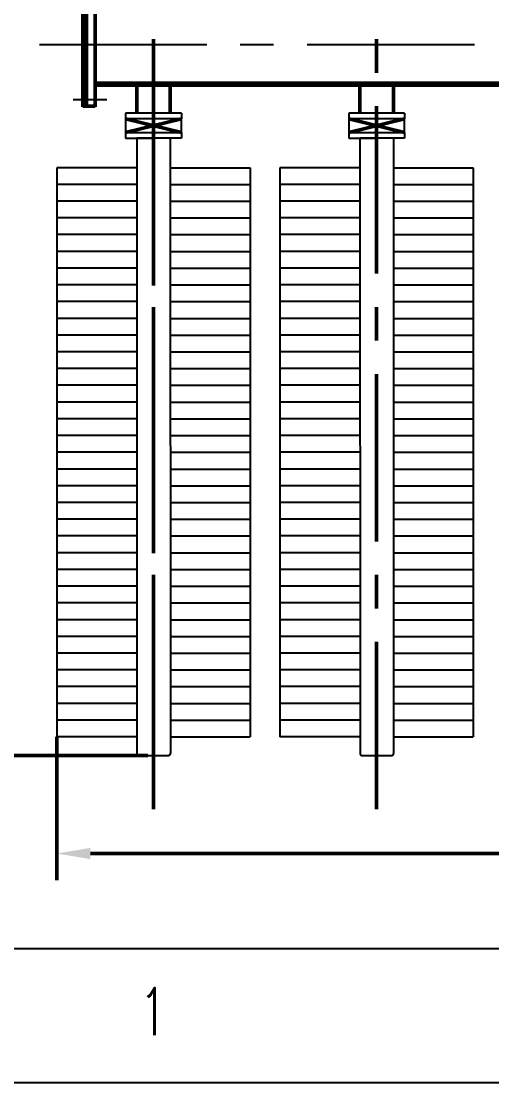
# Model space of a CAD drawing. Header units: millimetres. Extents: x 71406 to 93150, y 2492 to 17792.
# Drawn here: x 73272 to 74538, y 2582 to 5436 of the extents above; entities that cross this region are included whole.
import ezdxf

# ---------------------------------------------------------------- set-up
doc = ezdxf.new("R2010")
doc.units = ezdxf.units.MM
doc.header["$LTSCALE"] = 360
doc.linetypes.add('CENTER', pattern=[2, 1.25, -0.25, 0.25, -0.25])
doc.linetypes.add('DIVIDE', pattern=[1.25, 0.5, -0.25, 0, -0.25, 0, -0.25])
for name, color, linetype, lineweight in [('0粗实线层', 7, 'Continuous', 50), ('2中心线层', 1, 'CENTER', 25), ('6标注层', 3, 'Continuous', 25)]:
    doc.layers.add(name, color=color, linetype=linetype, lineweight=lineweight)
for name, color, linetype in [('2', 2, 'CENTER'), ('5', 3, 'Continuous'), ('6', 4, 'DIVIDE')]:
    doc.layers.add(name, color=color, linetype=linetype)
doc.styles.add('ROMANS', font='romans.shx', dxfattribs={"width": 0.67, "bigfont": 'bigfont.shx'})
doc.styles.add('TH_GBDIM', font='txt.shx', dxfattribs={"width": 0.67, "bigfont": 'hztxt.shx'})
doc.dimstyles.new('TH_GBDIM', dxfattribs={"dimscale": 36, "dimtxt": 3.5, "dimasz": 2.5, "dimexe": 2, "dimexo": 0, "dimgap": 1.5, "dimtad": 0, "dimtoh": 1, "dimdec": 1, "dimdsep": 46, "dimtxsty": 'TH_GBDIM', "dimcen": 2.5, "dimclrd": 3, "dimclre": 3, "dimclrt": 6, "dimadec": 0, "dimazin": 2, "dimtfac": 0.714286, "dimtdec": 1, "dimtmove": 0, "dimatfit": 3, "dimfxl": 2, "dimtzin": 0, "dimlwd": -1, "dimlwe": -1, "dimarcsym": 0})

# ---------------------------------------------------------------- blocks, each defined once
blk = doc.blocks.new('A$C480E185F')
at = {"color": 1, "linetype": 'CENTER'}
for p, q in [((-5110, -3405.6), (-5110, -1291)), ((-5110, -3257.5), (-5110, -1292.5)), ((-4510, -3405.6), (-4510, -1291))]:
    blk.add_line(p, q, dxfattribs=at)
at = {"color": 0}
for p, q in [((-5155, -1450), (-5155, -1534)), ((-5155, -1450), (-5155, -1534)), ((-5155, -1450), (-5155, -1534)), ((-5155, -1450), (-5155, -1534)), ((-5065, -1450), (-5065, -1534)), ((-5065, -1450), (-5065, -1534)), ((-5065, -1450), (-5065, -1534)), ((-5065, -1450), (-5065, -1534)), ((-4555, -1450), (-4555, -1534)), ((-4465, -1450), (-4465, -1534)), ((-5035, -1550), (-5185, -1586)), ((-5185, -1550), (-5035, -1586)), ((-5035, -1550), (-5185, -1586)), ((-5185, -1550), (-5035, -1586)), ((-5035, -1550), (-5185, -1586)), ((-5185, -1550), (-5035, -1586)), ((-5035, -1550), (-5185, -1586)), ((-5185, -1550), (-5035, -1586)), ((-4435, -1550), (-4585, -1586)), ((-4585, -1550), (-4435, -1586)), ((-4435, -1550), (-4585, -1586)), ((-4585, -1550), (-4435, -1586)), ((-4435, -1550), (-4585, -1586)), ((-4585, -1550), (-4435, -1586)), ((-4435, -1550), (-4585, -1586)), ((-4585, -1550), (-4435, -1586))]:
    blk.add_line(p, q, dxfattribs=at)
at = {"layer": '0粗实线层', "color": 0}
for p, q in [((-5300, -1182.5), (-5300, -1517.5)), ((-5290, -1182.5), (-5290, -1517.5)), ((-5267, -1182.5), (-5267, -1517.5)), ((-5267, -1459.5), (1647, -1459.5)), ((-5300, -1516), (-5267, -1516)), ((-5300, -1516), (-5267, -1516)), ((-5300, -1516), (-5267, -1516)), ((-5300, -1516), (-5267, -1516))]:
    blk.add_line(p, q, dxfattribs=at)
at = {"layer": '2中心线层'}
blk.add_line((-5417, -1350), (1690.8, -1350), dxfattribs=at)
at = {"layer": '5', "color": 0}
for p, q in [((-5035, -1534), (-5185, -1534)), ((-5185, -1534), (-5185, -1550)), ((-5035, -1534), (-5185, -1534)), ((-5185, -1534), (-5185, -1550)), ((-5035, -1534), (-5185, -1534)), ((-5185, -1534), (-5185, -1550)), ((-5035, -1534), (-5185, -1534)), ((-5185, -1534), (-5185, -1550)), ((-5035, -1534), (-5035, -1550)), ((-5035, -1534), (-5035, -1550)), ((-5035, -1534), (-5035, -1550)), ((-5035, -1534), (-5035, -1550)), ((-4435, -1534), (-4585, -1534)), ((-4585, -1534), (-4585, -1550)), ((-4435, -1534), (-4585, -1534)), ((-4585, -1534), (-4585, -1550)), ((-4435, -1534), (-4585, -1534)), ((-4585, -1534), (-4585, -1550)), ((-4435, -1534), (-4585, -1534)), ((-4585, -1534), (-4585, -1550)), ((-4435, -1534), (-4435, -1550)), ((-4435, -1534), (-4435, -1550)), ((-4435, -1534), (-4435, -1550)), ((-4435, -1534), (-4435, -1550)), ((-5035, -1550), (-5185, -1550)), ((-5185, -1550), (-5185, -1586)), ((-5035, -1550), (-5185, -1550)), ((-5185, -1550), (-5185, -1586)), ((-5035, -1550), (-5185, -1550)), ((-5185, -1550), (-5185, -1586)), ((-5035, -1550), (-5185, -1550)), ((-5185, -1550), (-5185, -1586)), ((-5035, -1586), (-5035, -1550)), ((-5035, -1586), (-5035, -1550)), ((-5035, -1586), (-5035, -1550)), ((-5035, -1586), (-5035, -1550)), ((-4435, -1550), (-4585, -1550)), ((-4585, -1550), (-4585, -1586)), ((-4435, -1550), (-4585, -1550)), ((-4585, -1550), (-4585, -1586)), ((-4435, -1550), (-4585, -1550)), ((-4585, -1550), (-4585, -1586)), ((-4435, -1550), (-4585, -1550)), ((-4585, -1550), (-4585, -1586)), ((-4435, -1586), (-4435, -1550)), ((-4435, -1586), (-4435, -1550)), ((-4435, -1586), (-4435, -1550)), ((-4435, -1586), (-4435, -1550)), ((-5185, -1586), (-5185, -1602)), ((-5185, -1586), (-5035, -1586)), ((-5185, -1586), (-5185, -1602)), ((-5185, -1586), (-5035, -1586)), ((-5185, -1586), (-5185, -1602)), ((-5185, -1586), (-5035, -1586)), ((-5185, -1586), (-5185, -1602)), ((-5185, -1586), (-5035, -1586)), ((-5035, -1586), (-5035, -1602)), ((-5035, -1586), (-5035, -1602)), ((-5035, -1586), (-5035, -1602)), ((-5035, -1586), (-5035, -1602)), ((-4585, -1586), (-4585, -1602)), ((-4585, -1586), (-4435, -1586)), ((-4585, -1586), (-4585, -1602)), ((-4585, -1586), (-4435, -1586)), ((-4585, -1586), (-4585, -1602)), ((-4585, -1586), (-4435, -1586)), ((-4585, -1586), (-4585, -1602)), ((-4585, -1586), (-4435, -1586)), ((-4435, -1586), (-4435, -1602)), ((-4435, -1586), (-4435, -1602)), ((-4435, -1586), (-4435, -1602)), ((-4435, -1586), (-4435, -1602)), ((-5185, -1602), (-5110, -1602)), ((-5185, -1602), (-5110, -1602)), ((-5185, -1602), (-5110, -1602)), ((-5185, -1602), (-5110, -1602)), ((-5110, -1602), (-5155, -1602)), ((-5110, -1602), (-5155, -1602)), ((-5110, -1602), (-5155, -1602)), ((-5110, -1602), (-5155, -1602)), ((-5155, -1602), (-5154.5, -3256)), ((-5035, -1602), (-5110, -1602)), ((-5035, -1602), (-5110, -1602)), ((-5035, -1602), (-5110, -1602)), ((-5035, -1602), (-5110, -1602)), ((-5065, -1602), (-5064.5, -3256)), ((-4585, -1602), (-4510, -1602)), ((-4585, -1602), (-4510, -1602)), ((-4585, -1602), (-4510, -1602)), ((-4585, -1602), (-4510, -1602)), ((-4510, -1602), (-4555, -1602)), ((-4510, -1602), (-4555, -1602)), ((-4510, -1602), (-4555, -1602)), ((-4510, -1602), (-4555, -1602)), ((-4555, -1602), (-4554.5, -3256)), ((-4435, -1602), (-4510, -1602)), ((-4435, -1602), (-4510, -1602)), ((-4435, -1602), (-4510, -1602)), ((-4435, -1602), (-4510, -1602)), ((-4465, -1602), (-4464.5, -3256)), ((-5370, -1681), (-5370, -3211)), ((-5155, -1681), (-5370, -1681)), ((-5065, -1681), (-4850, -1681)), ((-4850, -1681), (-4850, -3211)), ((-4770, -1681), (-4770, -3211)), ((-4555, -1681), (-4770, -1681)), ((-4465, -1681), (-4250, -1681)), ((-4250, -1681), (-4250, -3211)), ((-5155, -3211), (-5370, -3211)), ((-5155, -3211), (-5370, -3211)), ((-5155, -3211), (-5370, -3211)), ((-5155, -3211), (-5370, -3211)), ((-5155, -3211), (-5370, -3211)), ((-5155, -3211), (-5370, -3211)), ((-5155, -3211), (-5370, -3211)), ((-5155, -3211), (-5370, -3211)), ((-5155, -3211), (-5370, -3211)), ((-5155, -3211), (-5370, -3211)), ((-5155, -3211), (-5370, -3211)), ((-5155, -3211), (-5370, -3211)), ((-5155, -3211), (-5370, -3211)), ((-5155, -3211), (-5370, -3211)), ((-5155, -3211), (-5370, -3211)), ((-5155, -3211), (-5370, -3211)), ((-5065, -3211), (-4850, -3211)), ((-5065, -3211), (-4850, -3211)), ((-5065, -3211), (-4850, -3211)), ((-5065, -3211), (-4850, -3211)), ((-5065, -3211), (-4850, -3211)), ((-5065, -3211), (-4850, -3211)), ((-5065, -3211), (-4850, -3211)), ((-5065, -3211), (-4850, -3211)), ((-5065, -3211), (-4850, -3211)), ((-5065, -3211), (-4850, -3211)), ((-5065, -3211), (-4850, -3211)), ((-5065, -3211), (-4850, -3211)), ((-5065, -3211), (-4850, -3211)), ((-5065, -3211), (-4850, -3211)), ((-5065, -3211), (-4850, -3211)), ((-5065, -3211), (-4850, -3211)), ((-4555, -3211), (-4770, -3211)), ((-4555, -3211), (-4770, -3211)), ((-4555, -3211), (-4770, -3211)), ((-4555, -3211), (-4770, -3211)), ((-4555, -3211), (-4770, -3211)), ((-4555, -3211), (-4770, -3211)), ((-4555, -3211), (-4770, -3211)), ((-4555, -3211), (-4770, -3211)), ((-4555, -3211), (-4770, -3211)), ((-4555, -3211), (-4770, -3211)), ((-4555, -3211), (-4770, -3211)), ((-4555, -3211), (-4770, -3211)), ((-4555, -3211), (-4770, -3211)), ((-4555, -3211), (-4770, -3211)), ((-4555, -3211), (-4770, -3211)), ((-4555, -3211), (-4770, -3211)), ((-4465, -3211), (-4250, -3211)), ((-4465, -3211), (-4250, -3211)), ((-4465, -3211), (-4250, -3211)), ((-4465, -3211), (-4250, -3211)), ((-4465, -3211), (-4250, -3211)), ((-4465, -3211), (-4250, -3211)), ((-4465, -3211), (-4250, -3211)), ((-4465, -3211), (-4250, -3211)), ((-4465, -3211), (-4250, -3211)), ((-4465, -3211), (-4250, -3211)), ((-4465, -3211), (-4250, -3211)), ((-4465, -3211), (-4250, -3211)), ((-4465, -3211), (-4250, -3211)), ((-4465, -3211), (-4250, -3211)), ((-4465, -3211), (-4250, -3211)), ((-4465, -3211), (-4250, -3211)), ((-5149.5, -3261), (-5069.5, -3261)), ((-4549.5, -3261), (-4469.5, -3261))]:
    blk.add_line(p, q, dxfattribs=at)
at = {"layer": '5', "color": 2}
for p, q in [((-5155, -1726), (-5370, -1726)), ((-5065, -1726), (-4850, -1726)), ((-4555, -1726), (-4770, -1726)), ((-4465, -1726), (-4250, -1726)), ((-5155, -1771), (-5370, -1771)), ((-5065, -1771), (-4850, -1771)), ((-4555, -1771), (-4770, -1771)), ((-4465, -1771), (-4250, -1771)), ((-5155, -1816), (-5370, -1816)), ((-5065, -1816), (-4850, -1816)), ((-4555, -1816), (-4770, -1816)), ((-4465, -1816), (-4250, -1816)), ((-5155, -1861), (-5370, -1861)), ((-5065, -1861), (-4850, -1861)), ((-4555, -1861), (-4770, -1861)), ((-4465, -1861), (-4250, -1861)), ((-5155, -1906), (-5370, -1906)), ((-5065, -1906), (-4850, -1906)), ((-4555, -1906), (-4770, -1906)), ((-4465, -1906), (-4250, -1906)), ((-5155, -1951), (-5370, -1951)), ((-5065, -1951), (-4850, -1951)), ((-4555, -1951), (-4770, -1951)), ((-4465, -1951), (-4250, -1951)), ((-5155, -1996), (-5370, -1996)), ((-5065, -1996), (-4850, -1996)), ((-4555, -1996), (-4770, -1996)), ((-4465, -1996), (-4250, -1996)), ((-5155, -2041), (-5370, -2041)), ((-5065, -2041), (-4850, -2041)), ((-4555, -2041), (-4770, -2041)), ((-4465, -2041), (-4250, -2041)), ((-5155, -2086), (-5370, -2086)), ((-5065, -2086), (-4850, -2086)), ((-4555, -2086), (-4770, -2086)), ((-4465, -2086), (-4250, -2086)), ((-5155, -2131), (-5370, -2131)), ((-5065, -2131), (-4850, -2131)), ((-4555, -2131), (-4770, -2131)), ((-4465, -2131), (-4250, -2131)), ((-5155, -2176), (-5370, -2176)), ((-5065, -2176), (-4850, -2176)), ((-4555, -2176), (-4770, -2176)), ((-4465, -2176), (-4250, -2176)), ((-5155, -2221), (-5370, -2221)), ((-5065, -2221), (-4850, -2221)), ((-4555, -2221), (-4770, -2221)), ((-4465, -2221), (-4250, -2221)), ((-5155, -2266), (-5370, -2266)), ((-5065, -2266), (-4850, -2266)), ((-4555, -2266), (-4770, -2266)), ((-4465, -2266), (-4250, -2266)), ((-5155, -2311), (-5370, -2311)), ((-5065, -2311), (-4850, -2311)), ((-4555, -2311), (-4770, -2311)), ((-4465, -2311), (-4250, -2311)), ((-5155, -2356), (-5370, -2356)), ((-5065, -2356), (-4850, -2356)), ((-4555, -2356), (-4770, -2356)), ((-4465, -2356), (-4250, -2356)), ((-5155, -2401), (-5370, -2401)), ((-5155, -2401), (-5362.5, -2401)), ((-5065, -2401), (-4850, -2401)), ((-5065, -2401), (-4857.5, -2401)), ((-4555, -2401), (-4770, -2401)), ((-4555, -2401), (-4762.5, -2401)), ((-4465, -2401), (-4250, -2401)), ((-4465, -2401), (-4257.5, -2401)), ((-5155, -2446), (-5370, -2446)), ((-5155, -2446), (-5362.5, -2446)), ((-5065, -2446), (-4850, -2446)), ((-5065, -2446), (-4857.5, -2446)), ((-4555, -2446), (-4770, -2446)), ((-4555, -2446), (-4762.5, -2446)), ((-4465, -2446), (-4250, -2446)), ((-4465, -2446), (-4257.5, -2446)), ((-5155, -2491), (-5370, -2491)), ((-5155, -2491), (-5370, -2491)), ((-5065, -2491), (-4850, -2491)), ((-5065, -2491), (-4850, -2491)), ((-4555, -2491), (-4770, -2491)), ((-4555, -2491), (-4770, -2491)), ((-4465, -2491), (-4250, -2491)), ((-4465, -2491), (-4250, -2491)), ((-5155, -2536), (-5370, -2536)), ((-5155, -2536), (-5370, -2536)), ((-5065, -2536), (-4850, -2536)), ((-5065, -2536), (-4850, -2536)), ((-5065, -2536), (-4850, -2536)), ((-4555, -2536), (-4770, -2536)), ((-4555, -2536), (-4770, -2536)), ((-4465, -2536), (-4250, -2536)), ((-4465, -2536), (-4250, -2536)), ((-4465, -2536), (-4250, -2536)), ((-5155, -2581), (-5370, -2581)), ((-5155, -2581), (-5370, -2581)), ((-5155, -2581), (-5370, -2581)), ((-5155, -2581), (-5370, -2581)), ((-5065, -2581), (-4850, -2581)), ((-5065, -2581), (-4850, -2581)), ((-5065, -2581), (-4850, -2581)), ((-5065, -2581), (-4850, -2581)), ((-5065, -2581), (-4850, -2581)), ((-4555, -2581), (-4770, -2581)), ((-4555, -2581), (-4770, -2581)), ((-4555, -2581), (-4770, -2581)), ((-4555, -2581), (-4770, -2581)), ((-4465, -2581), (-4250, -2581)), ((-4465, -2581), (-4250, -2581)), ((-4465, -2581), (-4250, -2581)), ((-4465, -2581), (-4250, -2581)), ((-4465, -2581), (-4250, -2581)), ((-5155, -2626), (-5370, -2626)), ((-5155, -2626), (-5370, -2626)), ((-5155, -2626), (-5370, -2626)), ((-5155, -2626), (-5370, -2626)), ((-5155, -2626), (-5370, -2626)), ((-5155, -2626), (-5370, -2626)), ((-5155, -2626), (-5370, -2626)), ((-5065, -2626), (-4850, -2626)), ((-5065, -2626), (-4850, -2626)), ((-5065, -2626), (-4850, -2626)), ((-5065, -2626), (-4850, -2626)), ((-5065, -2626), (-4850, -2626)), ((-5065, -2626), (-4850, -2626)), ((-5065, -2626), (-4850, -2626)), ((-4555, -2626), (-4770, -2626)), ((-4555, -2626), (-4770, -2626)), ((-4555, -2626), (-4770, -2626)), ((-4555, -2626), (-4770, -2626)), ((-4555, -2626), (-4770, -2626)), ((-4555, -2626), (-4770, -2626)), ((-4555, -2626), (-4770, -2626)), ((-4465, -2626), (-4250, -2626)), ((-4465, -2626), (-4250, -2626)), ((-4465, -2626), (-4250, -2626)), ((-4465, -2626), (-4250, -2626)), ((-4465, -2626), (-4250, -2626)), ((-4465, -2626), (-4250, -2626)), ((-4465, -2626), (-4250, -2626)), ((-5155, -2671), (-5370, -2671)), ((-5155, -2671), (-5370, -2671)), ((-5155, -2671), (-5370, -2671)), ((-5155, -2671), (-5370, -2671)), ((-5065, -2671), (-4850, -2671)), ((-5065, -2671), (-4850, -2671)), ((-5065, -2671), (-4850, -2671)), ((-5065, -2671), (-4850, -2671)), ((-5065, -2671), (-4850, -2671)), ((-4555, -2671), (-4770, -2671)), ((-4555, -2671), (-4770, -2671)), ((-4555, -2671), (-4770, -2671)), ((-4555, -2671), (-4770, -2671)), ((-4465, -2671), (-4250, -2671)), ((-4465, -2671), (-4250, -2671)), ((-4465, -2671), (-4250, -2671)), ((-4465, -2671), (-4250, -2671)), ((-4465, -2671), (-4250, -2671)), ((-5155, -2716), (-5370, -2716)), ((-5155, -2716), (-5370, -2716)), ((-5155, -2716), (-5370, -2716)), ((-5155, -2716), (-5370, -2716)), ((-5155, -2716), (-5370, -2716)), ((-5155, -2716), (-5370, -2716)), ((-5155, -2716), (-5370, -2716)), ((-5065, -2716), (-4850, -2716)), ((-5065, -2716), (-4850, -2716)), ((-5065, -2716), (-4850, -2716)), ((-5065, -2716), (-4850, -2716)), ((-5065, -2716), (-4850, -2716)), ((-5065, -2716), (-4850, -2716)), ((-5065, -2716), (-4850, -2716)), ((-4555, -2716), (-4770, -2716)), ((-4555, -2716), (-4770, -2716)), ((-4555, -2716), (-4770, -2716)), ((-4555, -2716), (-4770, -2716)), ((-4555, -2716), (-4770, -2716)), ((-4555, -2716), (-4770, -2716)), ((-4555, -2716), (-4770, -2716)), ((-4465, -2716), (-4250, -2716)), ((-4465, -2716), (-4250, -2716)), ((-4465, -2716), (-4250, -2716)), ((-4465, -2716), (-4250, -2716)), ((-4465, -2716), (-4250, -2716)), ((-4465, -2716), (-4250, -2716)), ((-4465, -2716), (-4250, -2716)), ((-5155, -2761), (-5370, -2761)), ((-5155, -2761), (-5370, -2761)), ((-5155, -2761), (-5370, -2761)), ((-5155, -2761), (-5370, -2761)), ((-5065, -2761), (-4850, -2761)), ((-5065, -2761), (-4850, -2761)), ((-5065, -2761), (-4850, -2761)), ((-5065, -2761), (-4850, -2761)), ((-5065, -2761), (-4850, -2761)), ((-4555, -2761), (-4770, -2761)), ((-4555, -2761), (-4770, -2761)), ((-4555, -2761), (-4770, -2761)), ((-4555, -2761), (-4770, -2761)), ((-4465, -2761), (-4250, -2761)), ((-4465, -2761), (-4250, -2761)), ((-4465, -2761), (-4250, -2761)), ((-4465, -2761), (-4250, -2761)), ((-4465, -2761), (-4250, -2761)), ((-5155, -2806), (-5370, -2806)), ((-5155, -2806), (-5370, -2806)), ((-5155, -2806), (-5370, -2806)), ((-5155, -2806), (-5370, -2806)), ((-5155, -2806), (-5370, -2806)), ((-5155, -2806), (-5370, -2806)), ((-5155, -2806), (-5370, -2806)), ((-5065, -2806), (-4850, -2806)), ((-5065, -2806), (-4850, -2806)), ((-5065, -2806), (-4850, -2806)), ((-5065, -2806), (-4850, -2806)), ((-5065, -2806), (-4850, -2806)), ((-5065, -2806), (-4850, -2806)), ((-5065, -2806), (-4850, -2806)), ((-4555, -2806), (-4770, -2806)), ((-4555, -2806), (-4770, -2806)), ((-4555, -2806), (-4770, -2806)), ((-4555, -2806), (-4770, -2806)), ((-4555, -2806), (-4770, -2806)), ((-4555, -2806), (-4770, -2806)), ((-4555, -2806), (-4770, -2806)), ((-4465, -2806), (-4250, -2806)), ((-4465, -2806), (-4250, -2806)), ((-4465, -2806), (-4250, -2806)), ((-4465, -2806), (-4250, -2806)), ((-4465, -2806), (-4250, -2806)), ((-4465, -2806), (-4250, -2806)), ((-4465, -2806), (-4250, -2806)), ((-5155, -2851), (-5370, -2851)), ((-5155, -2851), (-5370, -2851)), ((-5155, -2851), (-5370, -2851)), ((-5155, -2851), (-5370, -2851)), ((-5155, -2851), (-5370, -2851)), ((-5065, -2851), (-4850, -2851)), ((-5065, -2851), (-4850, -2851)), ((-5065, -2851), (-4850, -2851)), ((-5065, -2851), (-4850, -2851)), ((-5065, -2851), (-4850, -2851)), ((-5065, -2851), (-4850, -2851)), ((-5065, -2851), (-4850, -2851)), ((-5065, -2851), (-4850, -2851)), ((-5065, -2851), (-4850, -2851)), ((-5065, -2851), (-4850, -2851)), ((-4555, -2851), (-4770, -2851)), ((-4555, -2851), (-4770, -2851)), ((-4555, -2851), (-4770, -2851)), ((-4555, -2851), (-4770, -2851)), ((-4555, -2851), (-4770, -2851)), ((-4465, -2851), (-4250, -2851)), ((-4465, -2851), (-4250, -2851)), ((-4465, -2851), (-4250, -2851)), ((-4465, -2851), (-4250, -2851)), ((-4465, -2851), (-4250, -2851)), ((-4465, -2851), (-4250, -2851)), ((-4465, -2851), (-4250, -2851)), ((-4465, -2851), (-4250, -2851)), ((-4465, -2851), (-4250, -2851)), ((-4465, -2851), (-4250, -2851)), ((-5155, -2896), (-5370, -2896)), ((-5155, -2896), (-5370, -2896)), ((-5155, -2896), (-5370, -2896)), ((-5155, -2896), (-5370, -2896)), ((-5155, -2896), (-5370, -2896)), ((-5155, -2896), (-5370, -2896)), ((-5155, -2896), (-5370, -2896)), ((-5155, -2896), (-5370, -2896)), ((-5065, -2896), (-4850, -2896)), ((-5065, -2896), (-4850, -2896)), ((-5065, -2896), (-4850, -2896)), ((-5065, -2896), (-4850, -2896)), ((-5065, -2896), (-4850, -2896)), ((-5065, -2896), (-4850, -2896)), ((-5065, -2896), (-4850, -2896)), ((-5065, -2896), (-4850, -2896)), ((-5065, -2896), (-4850, -2896)), ((-5065, -2896), (-4850, -2896)), ((-5065, -2896), (-4850, -2896)), ((-5065, -2896), (-4850, -2896)), ((-5065, -2896), (-4850, -2896)), ((-5065, -2896), (-4850, -2896)), ((-4555, -2896), (-4770, -2896)), ((-4555, -2896), (-4770, -2896)), ((-4555, -2896), (-4770, -2896)), ((-4555, -2896), (-4770, -2896)), ((-4555, -2896), (-4770, -2896)), ((-4555, -2896), (-4770, -2896)), ((-4555, -2896), (-4770, -2896)), ((-4555, -2896), (-4770, -2896)), ((-4465, -2896), (-4250, -2896)), ((-4465, -2896), (-4250, -2896)), ((-4465, -2896), (-4250, -2896)), ((-4465, -2896), (-4250, -2896)), ((-4465, -2896), (-4250, -2896)), ((-4465, -2896), (-4250, -2896)), ((-4465, -2896), (-4250, -2896)), ((-4465, -2896), (-4250, -2896)), ((-4465, -2896), (-4250, -2896)), ((-4465, -2896), (-4250, -2896)), ((-4465, -2896), (-4250, -2896)), ((-4465, -2896), (-4250, -2896)), ((-4465, -2896), (-4250, -2896)), ((-4465, -2896), (-4250, -2896)), ((-5155, -2941), (-5370, -2941)), ((-5155, -2941), (-5370, -2941)), ((-5155, -2941), (-5370, -2941)), ((-5155, -2941), (-5370, -2941)), ((-5155, -2941), (-5370, -2941)), ((-5065, -2941), (-4850, -2941)), ((-5065, -2941), (-4850, -2941)), ((-5065, -2941), (-4850, -2941)), ((-5065, -2941), (-4850, -2941)), ((-5065, -2941), (-4850, -2941)), ((-5065, -2941), (-4850, -2941)), ((-5065, -2941), (-4850, -2941)), ((-5065, -2941), (-4850, -2941)), ((-5065, -2941), (-4850, -2941)), ((-5065, -2941), (-4850, -2941)), ((-4555, -2941), (-4770, -2941)), ((-4555, -2941), (-4770, -2941)), ((-4555, -2941), (-4770, -2941)), ((-4555, -2941), (-4770, -2941)), ((-4555, -2941), (-4770, -2941)), ((-4465, -2941), (-4250, -2941)), ((-4465, -2941), (-4250, -2941)), ((-4465, -2941), (-4250, -2941)), ((-4465, -2941), (-4250, -2941)), ((-4465, -2941), (-4250, -2941)), ((-4465, -2941), (-4250, -2941)), ((-4465, -2941), (-4250, -2941)), ((-4465, -2941), (-4250, -2941)), ((-4465, -2941), (-4250, -2941)), ((-4465, -2941), (-4250, -2941)), ((-5155, -2986), (-5370, -2986)), ((-5155, -2986), (-5370, -2986)), ((-5155, -2986), (-5370, -2986)), ((-5155, -2986), (-5370, -2986)), ((-5155, -2986), (-5370, -2986)), ((-5155, -2986), (-5370, -2986)), ((-5155, -2986), (-5370, -2986)), ((-5155, -2986), (-5370, -2986)), ((-5065, -2986), (-4850, -2986)), ((-5065, -2986), (-4850, -2986)), ((-5065, -2986), (-4850, -2986)), ((-5065, -2986), (-4850, -2986)), ((-5065, -2986), (-4850, -2986)), ((-5065, -2986), (-4850, -2986)), ((-5065, -2986), (-4850, -2986)), ((-5065, -2986), (-4850, -2986)), ((-5065, -2986), (-4850, -2986)), ((-5065, -2986), (-4850, -2986)), ((-5065, -2986), (-4850, -2986)), ((-5065, -2986), (-4850, -2986)), ((-5065, -2986), (-4850, -2986)), ((-5065, -2986), (-4850, -2986)), ((-4555, -2986), (-4770, -2986)), ((-4555, -2986), (-4770, -2986)), ((-4555, -2986), (-4770, -2986)), ((-4555, -2986), (-4770, -2986)), ((-4555, -2986), (-4770, -2986)), ((-4555, -2986), (-4770, -2986)), ((-4555, -2986), (-4770, -2986)), ((-4555, -2986), (-4770, -2986)), ((-4465, -2986), (-4250, -2986)), ((-4465, -2986), (-4250, -2986)), ((-4465, -2986), (-4250, -2986)), ((-4465, -2986), (-4250, -2986)), ((-4465, -2986), (-4250, -2986)), ((-4465, -2986), (-4250, -2986)), ((-4465, -2986), (-4250, -2986)), ((-4465, -2986), (-4250, -2986)), ((-4465, -2986), (-4250, -2986)), ((-4465, -2986), (-4250, -2986)), ((-4465, -2986), (-4250, -2986)), ((-4465, -2986), (-4250, -2986)), ((-4465, -2986), (-4250, -2986)), ((-4465, -2986), (-4250, -2986)), ((-5155, -3031), (-5370, -3031)), ((-5155, -3031), (-5370, -3031)), ((-5155, -3031), (-5370, -3031)), ((-5155, -3031), (-5370, -3031)), ((-5155, -3031), (-5370, -3031)), ((-5155, -3031), (-5370, -3031)), ((-5155, -3031), (-5370, -3031)), ((-5155, -3031), (-5370, -3031)), ((-5155, -3031), (-5370, -3031)), ((-5155, -3031), (-5370, -3031)), ((-5065, -3031), (-4850, -3031)), ((-5065, -3031), (-4850, -3031)), ((-5065, -3031), (-4850, -3031)), ((-5065, -3031), (-4850, -3031)), ((-5065, -3031), (-4850, -3031)), ((-5065, -3031), (-4850, -3031)), ((-5065, -3031), (-4850, -3031)), ((-5065, -3031), (-4850, -3031)), ((-5065, -3031), (-4850, -3031)), ((-5065, -3031), (-4850, -3031)), ((-4555, -3031), (-4770, -3031)), ((-4555, -3031), (-4770, -3031)), ((-4555, -3031), (-4770, -3031)), ((-4555, -3031), (-4770, -3031)), ((-4555, -3031), (-4770, -3031)), ((-4555, -3031), (-4770, -3031)), ((-4555, -3031), (-4770, -3031)), ((-4555, -3031), (-4770, -3031)), ((-4555, -3031), (-4770, -3031)), ((-4555, -3031), (-4770, -3031)), ((-4465, -3031), (-4250, -3031)), ((-4465, -3031), (-4250, -3031)), ((-4465, -3031), (-4250, -3031)), ((-4465, -3031), (-4250, -3031)), ((-4465, -3031), (-4250, -3031)), ((-4465, -3031), (-4250, -3031)), ((-4465, -3031), (-4250, -3031)), ((-4465, -3031), (-4250, -3031)), ((-4465, -3031), (-4250, -3031)), ((-4465, -3031), (-4250, -3031)), ((-5155, -3076), (-5370, -3076)), ((-5155, -3076), (-5370, -3076)), ((-5155, -3076), (-5370, -3076)), ((-5155, -3076), (-5370, -3076)), ((-5155, -3076), (-5370, -3076)), ((-5155, -3076), (-5370, -3076)), ((-5155, -3076), (-5370, -3076)), ((-5155, -3076), (-5370, -3076)), ((-5155, -3076), (-5370, -3076)), ((-5155, -3076), (-5370, -3076)), ((-5065, -3076), (-4850, -3076)), ((-5065, -3076), (-4850, -3076)), ((-5065, -3076), (-4850, -3076)), ((-5065, -3076), (-4850, -3076)), ((-5065, -3076), (-4850, -3076)), ((-5065, -3076), (-4850, -3076)), ((-5065, -3076), (-4850, -3076)), ((-5065, -3076), (-4850, -3076)), ((-5065, -3076), (-4850, -3076)), ((-5065, -3076), (-4850, -3076)), ((-4555, -3076), (-4770, -3076)), ((-4555, -3076), (-4770, -3076)), ((-4555, -3076), (-4770, -3076)), ((-4555, -3076), (-4770, -3076)), ((-4555, -3076), (-4770, -3076)), ((-4555, -3076), (-4770, -3076)), ((-4555, -3076), (-4770, -3076)), ((-4555, -3076), (-4770, -3076)), ((-4555, -3076), (-4770, -3076)), ((-4555, -3076), (-4770, -3076)), ((-4465, -3076), (-4250, -3076)), ((-4465, -3076), (-4250, -3076)), ((-4465, -3076), (-4250, -3076)), ((-4465, -3076), (-4250, -3076)), ((-4465, -3076), (-4250, -3076)), ((-4465, -3076), (-4250, -3076)), ((-4465, -3076), (-4250, -3076)), ((-4465, -3076), (-4250, -3076)), ((-4465, -3076), (-4250, -3076)), ((-4465, -3076), (-4250, -3076)), ((-5155, -3121), (-5370, -3121)), ((-5155, -3121), (-5370, -3121)), ((-5155, -3121), (-5370, -3121)), ((-5155, -3121), (-5370, -3121)), ((-5155, -3121), (-5370, -3121)), ((-5155, -3121), (-5370, -3121)), ((-5155, -3121), (-5370, -3121)), ((-5155, -3121), (-5370, -3121)), ((-5155, -3121), (-5370, -3121)), ((-5155, -3121), (-5370, -3121)), ((-5065, -3121), (-4850, -3121)), ((-5065, -3121), (-4850, -3121)), ((-5065, -3121), (-4850, -3121)), ((-5065, -3121), (-4850, -3121)), ((-5065, -3121), (-4850, -3121)), ((-5065, -3121), (-4850, -3121)), ((-5065, -3121), (-4850, -3121)), ((-5065, -3121), (-4850, -3121)), ((-5065, -3121), (-4850, -3121)), ((-5065, -3121), (-4850, -3121)), ((-4555, -3121), (-4770, -3121)), ((-4555, -3121), (-4770, -3121)), ((-4555, -3121), (-4770, -3121)), ((-4555, -3121), (-4770, -3121)), ((-4555, -3121), (-4770, -3121)), ((-4555, -3121), (-4770, -3121)), ((-4555, -3121), (-4770, -3121)), ((-4555, -3121), (-4770, -3121)), ((-4555, -3121), (-4770, -3121)), ((-4555, -3121), (-4770, -3121)), ((-4465, -3121), (-4250, -3121)), ((-4465, -3121), (-4250, -3121)), ((-4465, -3121), (-4250, -3121)), ((-4465, -3121), (-4250, -3121)), ((-4465, -3121), (-4250, -3121)), ((-4465, -3121), (-4250, -3121)), ((-4465, -3121), (-4250, -3121)), ((-4465, -3121), (-4250, -3121)), ((-4465, -3121), (-4250, -3121)), ((-4465, -3121), (-4250, -3121)), ((-5155, -3166), (-5370, -3166)), ((-5155, -3166), (-5370, -3166)), ((-5155, -3166), (-5370, -3166)), ((-5155, -3166), (-5370, -3166)), ((-5155, -3166), (-5370, -3166)), ((-5155, -3166), (-5370, -3166)), ((-5155, -3166), (-5370, -3166)), ((-5155, -3166), (-5370, -3166)), ((-5155, -3166), (-5370, -3166)), ((-5155, -3166), (-5370, -3166)), ((-5065, -3166), (-4850, -3166)), ((-5065, -3166), (-4850, -3166)), ((-5065, -3166), (-4850, -3166)), ((-5065, -3166), (-4850, -3166)), ((-5065, -3166), (-4850, -3166)), ((-5065, -3166), (-4850, -3166)), ((-5065, -3166), (-4850, -3166)), ((-5065, -3166), (-4850, -3166)), ((-5065, -3166), (-4850, -3166)), ((-5065, -3166), (-4850, -3166)), ((-4555, -3166), (-4770, -3166)), ((-4555, -3166), (-4770, -3166)), ((-4555, -3166), (-4770, -3166)), ((-4555, -3166), (-4770, -3166)), ((-4555, -3166), (-4770, -3166)), ((-4555, -3166), (-4770, -3166)), ((-4555, -3166), (-4770, -3166)), ((-4555, -3166), (-4770, -3166)), ((-4555, -3166), (-4770, -3166)), ((-4555, -3166), (-4770, -3166)), ((-4465, -3166), (-4250, -3166)), ((-4465, -3166), (-4250, -3166)), ((-4465, -3166), (-4250, -3166)), ((-4465, -3166), (-4250, -3166)), ((-4465, -3166), (-4250, -3166)), ((-4465, -3166), (-4250, -3166)), ((-4465, -3166), (-4250, -3166)), ((-4465, -3166), (-4250, -3166)), ((-4465, -3166), (-4250, -3166)), ((-4465, -3166), (-4250, -3166))]:
    blk.add_line(p, q, dxfattribs=at)
at = {"layer": '5', "color": 0}
for centre, start, end in [((-5149.5, -3256), 180, 270), ((-5069.5, -3256), 270, 0), ((-4549.5, -3256), 180, 270), ((-4469.5, -3256), 270, 0)]:
    blk.add_arc(centre, 5, start, end, dxfattribs=at)
at = {"layer": '6', "color": 6, "linetype": 'ByBlock'}
blk.add_line((-5267, -1451.5), (-2336.3, -1451.5), dxfattribs=at)
at = {"layer": '6', "color": 1}
blk.add_line((-5326.3, -1497.5), (-5235.5, -1497.5), dxfattribs=at)
blk.add_line((-5326.3, -1497.5), (-5235.5, -1497.5), dxfattribs=at)
blk.add_line((-5326.3, -1497.5), (-5235.5, -1497.5), dxfattribs=at)
blk.add_line((-5326.3, -1497.5), (-5235.5, -1497.5), dxfattribs=at)
blk = doc.blocks.new('*D888')
at = {"layer": '0粗实线层', "color": 3, "transparency": 16777216}
for p, q in [((73613.1, 10224.3), (72991.2, 10224.3)), ((73063.2, 10134.3), (73063.2, 7052.1)), ((73063.2, 3552.3), (73063.2, 6634.5)), ((73613.1, 3462.3), (72991.2, 3462.3))]:
    blk.add_line(p, q, dxfattribs=at)
for points in [[(73048.2, 10134.3), (73078.2, 10134.3), (73063.2, 10224.3)], [(73048.2, 3552.3), (73078.2, 3552.3), (73063.2, 3462.3)]]:
    blk.add_solid(points, dxfattribs=at)
at = {"layer": 'Defpoints', "color": 0, "transparency": 16777216}
for p in [(73613.1, 10224.3), (73063.2, 3462.3), (73613.1, 3462.3)]:
    blk.add_point(p, dxfattribs=at)
at = {"layer": '0粗实线层', "color": 6, "transparency": 16777216, "insert": (73063.2, 6843.3), "char_height": 126, "attachment_point": 5, "rotation": 90, "style": 'TH_GBDIM'}
blk.add_mtext('6762', dxfattribs=at)
blk = doc.blocks.new('*D895')
at = {"layer": '0粗实线层', "color": 3, "transparency": 16777216}
for p, q in [((81169, 8504.7), (81169, 3126.7)), ((73368.4, 3512.3), (73368.4, 3126.7)), ((73458.4, 3198.7), (77081, 3198.7)), ((81079, 3198.7), (77456.4, 3198.7))]:
    blk.add_line(p, q, dxfattribs=at)
for points in [[(73458.4, 3213.7), (73458.4, 3183.7), (73368.4, 3198.7)], [(81079, 3213.7), (81079, 3183.7), (81169, 3198.7)]]:
    blk.add_solid(points, dxfattribs=at)
at = {"layer": 'Defpoints', "color": 0, "transparency": 16777216}
for p in [(81169, 8504.7), (73368.4, 3512.3), (81169, 3198.7)]:
    blk.add_point(p, dxfattribs=at)
at = {"layer": '0粗实线层', "color": 6, "transparency": 16777216, "insert": (77268.7, 3198.7), "char_height": 126, "attachment_point": 5, "style": 'TH_GBDIM'}
blk.add_mtext('7801', dxfattribs=at)

msp = doc.modelspace()

# ---------------------------------------------------------------- linework, layer by layer
at = {"layer": '2', "linetype": 'ByBlock'}
msp.add_line((92610.159, 2942.468), (72486.159, 2942.468), dxfattribs=at)
at = {"layer": '6标注层', "linetype": 'ByBlock'}
msp.add_line((92970.159, 2582.468), (71586.159, 2582.468), dxfattribs=at)

# ---------------------------------------------------------------- block references
at = {"layer": '0粗实线层'}
msp.add_blockref('A$C480E185F', (78738.351, 6723.295), dxfattribs=at)

# ---------------------------------------------------------------- texts
at = {"layer": '6标注层', "linetype": 'ByBlock', "style": 'ROMANS', "width": 0.67}
msp.add_text('1', height=126, dxfattribs=at).set_placement((73591.182, 2710.801))

# ---------------------------------------------------------------- dimensions: what is measured, and where the dimension line sits
at = {"layer": '0粗实线层'}
dim = msp.add_linear_dim(base=(73063.208, 3462.295), p1=(73613.076, 10224.291), p2=(73613.076, 3462.295), angle=90, dimstyle='TH_GBDIM', dxfattribs=at)
dim.commit()
dim.dimension.update_dxf_attribs({"geometry": '*D888', "text_midpoint": (73063.208, 6843.293)})
dim = msp.add_linear_dim(base=(81169.047, 3198.735), p1=(73368.351, 3512.295), p2=(81169.047, 8504.744), dimstyle='TH_GBDIM', override={"dimdec": 0}, dxfattribs=at)
dim.commit()
dim.dimension.update_dxf_attribs({"geometry": '*D895', "text_midpoint": (77268.699, 3198.735)})

doc.saveas('drawing.dxf')
